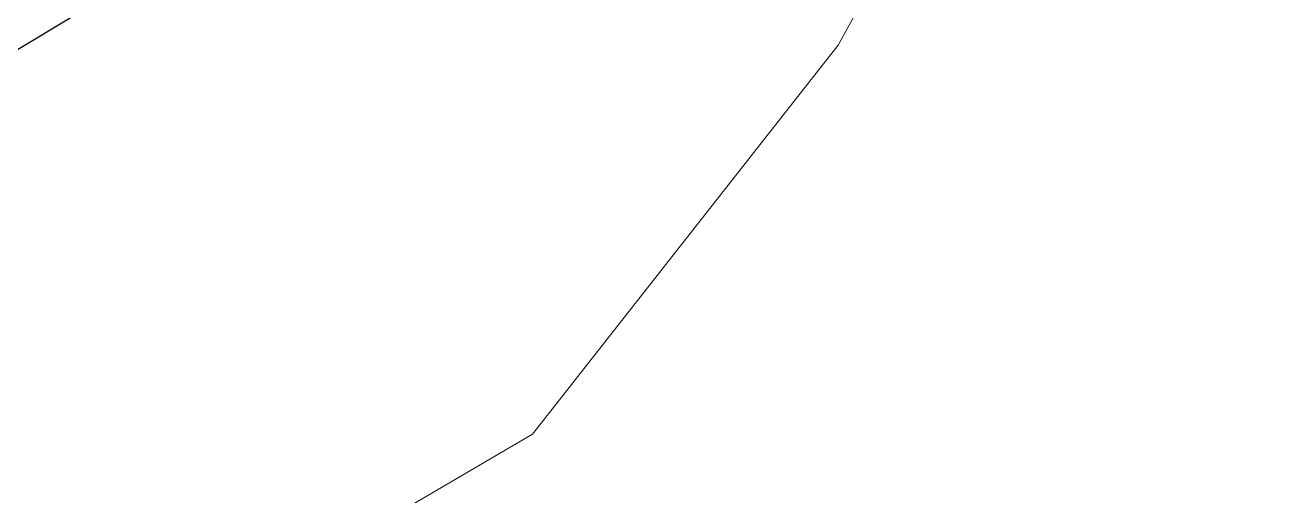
# Model space of a CAD drawing. Header units: metres. Extents: x 507649 to 509016, y 6966950 to 6967777.
# Drawn here: x 507934.78 to 507952.39, y 6967053.91 to 6967060.48 of the extents above; entities that cross this region are included whole.
import ezdxf

# ---------------------------------------------------------------- set-up
doc = ezdxf.new("R2010")
doc.units = ezdxf.units.M
doc.layers.add('D_UG_PIPES', color=1, linetype='EXIST_SWD', lineweight=0)
for name, color, linetype in [('mga2020bdy', 252, 'Continuous'), ('mga2020TOPO_WAT', 252, 'Continuous'), ('XREF', 7, 'Continuous')]:
    doc.layers.add(name, color=color, linetype=linetype)
doc.styles.get("Standard").update_dxf_attribs({"font": 'ARIALN.TTF'})
doc.linetypes.add('EXIST_SWD', pattern='A,5,-2.5,5,-2,["SWD",Standard,S=2.5,R=0,X=0,Y=-1.25],-8,5,-2.5,5,-2.5', length=37.5)

# ---------------------------------------------------------------- blocks, each defined once
blk = doc.blocks.new('XE_SURVEY')
at = {"layer": 'D_UG_PIPES', "flags": 128}
blk.add_lwpolyline([(507908.977, 6967044.532), (507912.758, 6967044.374), (507916.63, 6967044.14), (507920.454, 6967043.245), (507929.568, 6967047.574), (507941.865, 6967054.77), (507946.137, 6967060.204), (507950.606, 6967068.33), (507952.583, 6967076.867)], dxfattribs=at)
at = {"layer": 'mga2020bdy'}
blk.add_polyline3d([(507942.898, 6967107.616, 2.489), (507946.338, 6967102.115, 2.534), (507949.685, 6967096.878, 2.534), (507952.964, 6967092.654, 2.571), (507960.502, 6967089.936, 2.563), (507956.256, 6967090.653, 2.568), (507949.531, 6967091.012, 2.555), (507945.207, 6967077.283, 2.624), (507943.19, 6967071.167, 2.629), (507940.92, 6967065.508, 2.637), (507937.956, 6967062.114, 2.574), (507930.838, 6967057.836, 2.66)], dxfattribs=at)
at = {"layer": 'mga2020TOPO_WAT'}
blk.add_polyline3d([(507945.207, 6967077.283, 2.624), (507943.19, 6967071.167, 2.629), (507940.92, 6967065.508, 2.637), (507937.956, 6967062.114, 2.574), (507930.838, 6967057.836, 2.66), (507919.887, 6967052.752, 2.642), (507915.488, 6967050.24, 2.596)], dxfattribs=at)

msp = doc.modelspace()

# ---------------------------------------------------------------- block references
at = {"layer": 'XREF'}
msp.add_blockref('XE_SURVEY', (0, 0), dxfattribs=at)

doc.saveas('drawing.dxf')
